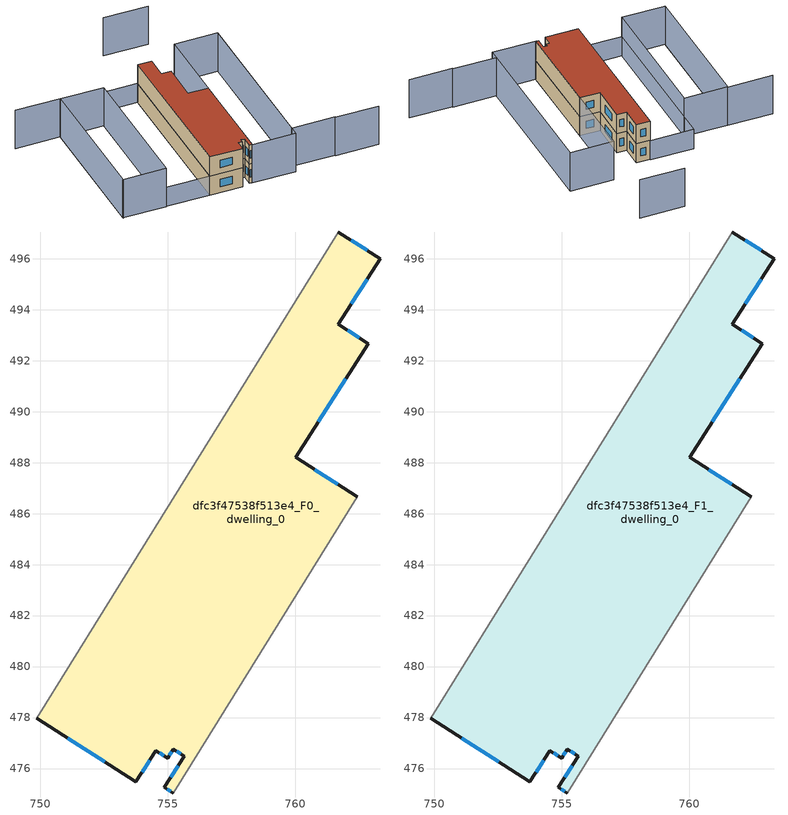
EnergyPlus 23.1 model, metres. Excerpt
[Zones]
dfc3f47538f513e4_F0_dwelling_0
 floor ground (EU_floor_Construction): 763.32,496 761.68,493.43 762.87,492.67 760.01,488.21 762.42,486.66 755.21,475.04 754.86,475.27 755.65,476.49 755.22,476.77 754.99,476.41 754.53,476.71 753.74,475.48 749.86,477.97 761.69,497.05 z0
 wall outside (EU_wall_Construction): 749.86,477.97 753.74,475.48 754.53,476.71 754.99,476.41 755.22,476.77 755.65,476.49 754.86,475.27 755.21,475.04 / 762.42,486.66 760.01,488.21 762.87,492.67 761.68,493.43 763.32,496 761.69,497.05 z0:3
 wall adiabatic (EU_wall_Construction): 755.21,475.04 762.42,486.66 / 761.69,497.05 749.86,477.97 z0:3
 window (EU_Window_Construction): 754.97,475.2 755.1,475.11 / 755.4,476.11 755.1,475.65 / 755.35,476.68 755.51,476.58 / 755.06,476.52 755.15,476.65 / 754.67,476.61 754.84,476.5 / 753.98,475.86 754.28,476.32 / 751.07,477.19 752.53,476.26 / 762.81,496.33 762.2,496.72 / 762.19,494.23 762.81,495.2 / 762.5,492.91 762.05,493.2 / 760.9,489.6 761.97,491.28 / 761.67,487.14 760.76,487.73 z0.93:2.07
dfc3f47538f513e4_F1_dwelling_0
 floor to dfc3f47538f513e4_F0_dwelling_0 (EU_floor_Construction): 763.32,496 761.68,493.43 762.87,492.67 760,488.21 762.42,486.66 755.21,475.04 754.86,475.27 755.65,476.49 755.22,476.77 754.99,476.41 754.52,476.71 753.74,475.48 749.86,477.97 761.69,497.05 z3
 wall outside (EU_wall_Construction): 749.86,477.97 753.74,475.48 754.53,476.71 754.99,476.41 755.22,476.77 755.65,476.49 754.86,475.27 755.21,475.04 / 762.42,486.66 760.01,488.21 762.87,492.67 761.68,493.43 763.32,496 761.69,497.05 z3:6
 wall adiabatic (EU_wall_Construction): 755.21,475.04 762.42,486.66 / 761.69,497.05 749.86,477.97 z3:6
 window (EU_Window_Construction): 754.97,475.2 755.1,475.11 / 755.4,476.11 755.1,475.65 / 755.35,476.68 755.51,476.58 / 755.06,476.52 755.15,476.65 / 754.67,476.61 754.84,476.5 / 753.98,475.86 754.28,476.32 / 751.07,477.19 752.53,476.26 / 762.81,496.33 762.2,496.72 / 762.19,494.23 762.81,495.2 / 762.5,492.91 762.05,493.2 / 760.9,489.6 761.97,491.28 / 761.67,487.14 760.76,487.73 z3.93:5.07
 roof outside (EU_roof_Construction): 755.65,476.49 754.86,475.27 755.21,475.04 762.42,486.66 760.01,488.21 762.87,492.67 761.68,493.43 763.32,496 761.69,497.05 749.86,477.97 753.74,475.48 754.53,476.71 754.99,476.41 755.22,476.77 z6
shading: 771.32,466.32 766.14,469.53 / 766.19,469.61 761.01,472.82 / 761.01,472.82 773.19,492.46 / 744.48,504.41 749.84,501.08 / 749.84,501.08 739.47,484.35 / 773.16,503.2 767.78,506.54 / 773.19,492.47 760.35,471.76 / 760.35,471.76 755.17,474.98 / 755.17,474.98 768.01,495.68 / 768.01,495.68 773.19,492.47 / 739.48,484.36 749.81,501.03 / 749.81,501.03 754.99,497.82 / 754.99,497.82 744.66,481.15 / 744.66,481.15 739.48,484.36 z0:6; 744.68,481.18 756.55,500.32 / 756.55,500.32 761.73,497.11 / 761.73,497.11 749.86,477.97 / 749.86,477.97 744.68,481.18 z0:3
[Building]
EU S2 Campaign: North Axis=0; Terrain=City; Solar Distribution=FullExterior
[Site:Location]
Montreal-Trudeau.Intl.AP: Latitude=45.4667; Longitude=-73.75; Time Zone=-5; Elevation=36
[SizingPeriod:WeatherFileDays]
AnnualSizingPeriod: Begin Month=1; Begin Day of Month=1; End Month=12; End Day of Month=31; Day of Week for Start Day=Monday; Use Weather File Daylight Saving Period=No; Use Weather File Rain and Snow Indicators=No
[MATERIAL]
EU_InternalMass_Material: Roughness=MediumRough; Thickness=0.1; Conductivity=1; Density=1800; Specific Heat=900; Thermal Absorptance=0.9; Solar Absorptance=0.7; Visible Absorptance=0.7
[MATERIAL:NOMASS] Roughness=MediumRough; Thermal Absorptance=0.9; Solar Absorptance=0.7; Visible Absorptance=0.7
Name | Thermal Resistance
EU_wall_NoMass; EU_floor_NoMass | 1.51479
EU_roof_NoMass | 2.84114
[WINDOWMATERIAL:SIMPLEGLAZINGSYSTEM]
EU_Window_SimpleGlazing: UFactor=3.53504; Solar Heat Gain Coefficient=0.8; Visible Transmittance=0.8
[CONSTRUCTION]
EU_wall_Construction: EU_wall_NoMass
EU_roof_Construction: EU_roof_NoMass
EU_floor_Construction: EU_floor_NoMass
EU_Window_Construction: EU_Window_SimpleGlazing
EU_InternalMass_Construction: EU_InternalMass_Material
[ZONE] Type=1; Multiplier=1; Ceiling Height=autocalculate; Volume=321.5; Floor Area=autocalculate; Part of Total Floor Area=Yes
dfc3f47538f513e4_F0_dwelling_0; dfc3f47538f513e4_F1_dwelling_0
[INTERNALMASS] Construction=EU_InternalMass_Construction; Surface Area=107.166
Name | Zone or ZoneList
dfc3f47538f513e4_F0_dwelling_0_EU_InternalMass | dfc3f47538f513e4_F0_dwelling_0
dfc3f47538f513e4_F1_dwelling_0_EU_InternalMass | dfc3f47538f513e4_F1_dwelling_0
[OTHEREQUIPMENT] Fuel Type=Electricity; Design Level Calculation Method=Watts/Area; Power per Zone Floor Area=1; Fraction Latent=0; Fraction Radiant=0; Fraction Lost=0; Carbon Dioxide Generation Rate=0; EndUse Subcategory=EU_Step8_InternalGains
Name | Zone or ZoneList or Space or SpaceList | Schedule
EU_Step8_InternalGain_dfc3f47538f513e4_F0_dwelling_0_f000 | dfc3f47538f513e4_F0_dwelling_0 | EU_Step8_GainSchedule_dfc3f47538f513e4_F0_dwelling_0_f000
EU_Step8_InternalGain_dfc3f47538f513e4_F1_dwelling_0_f000 | dfc3f47538f513e4_F1_dwelling_0 | EU_Step8_GainSchedule_dfc3f47538f513e4_F1_dwelling_0_f000
[ZONEVENTILATION:DESIGNFLOWRATE] Schedule=EU_AlwaysOn; Design Flow Rate Calculation Method=AirChanges/Hour; Air Changes per Hour=0.775154; Ventilation Type=Natural; Fan Pressure Rise=0; Fan Total Efficiency=1; Constant Term Coefficient=1; Temperature Term Coefficient=0; Velocity Term Coefficient=0; Velocity Squared Term Coefficient=0; Minimum Indoor Temperature=-100; Maximum Indoor Temperature=100; Delta Temperature=-100; Minimum Outdoor Temperature=-100; Maximum Outdoor Temperature=100; Maximum Wind Speed=40
Name | Zone or ZoneList or Space or SpaceList
EU_ConstantAir_dfc3f47538f513e4_F0_dwelling_0 | dfc3f47538f513e4_F0_dwelling_0
EU_ConstantAir_dfc3f47538f513e4_F1_dwelling_0 | dfc3f47538f513e4_F1_dwelling_0
[HVACTEMPLATE:THERMOSTAT] Constant Heating Setpoint=20; Constant Cooling Setpoint=50
EU_HeatOnly_dfc3f47538f513e4_F0_dwelling_0; EU_HeatOnly_dfc3f47538f513e4_F1_dwelling_0
[HVACTEMPLATE:ZONE:IDEALLOADSAIRSYSTEM] System Availability Schedule=EU_AlwaysOn; Maximum Heating Supply Air Temperature=50; Minimum Cooling Supply Air Temperature=13; Maximum Heating Supply Air Humidity Ratio=0.0156; Minimum Cooling Supply Air Humidity Ratio=0.0077; Heating Limit=NoLimit; Cooling Limit=NoLimit; Heating Availability Schedule=EU_AlwaysOn; Cooling Availability Schedule=EU_CoolingOff; Dehumidification Control Type=ConstantSensibleHeatRatio; Cooling Sensible Heat Ratio=0.7; Dehumidification Setpoint=60; Humidification Control Type=None; Humidification Setpoint=30; Outdoor Air Method=None; Outdoor Air Flow Rate per Person=0.00944; Outdoor Air Flow Rate per Zone Floor Area=0; Outdoor Air Flow Rate per Zone=0; Demand Controlled Ventilation Type=None; Outdoor Air Economizer Type=NoEconomizer; Heat Recovery Type=None; Sensible Heat Recovery Effectiveness=0.7; Latent Heat Recovery Effectiveness=0.65
Name | Template Thermostat
dfc3f47538f513e4_F0_dwelling_0 | EU_HeatOnly_dfc3f47538f513e4_F0_dwelling_0
dfc3f47538f513e4_F1_dwelling_0 | EU_HeatOnly_dfc3f47538f513e4_F1_dwelling_0
[SIZING:ZONE] Zone Cooling Design Supply Air Temperature Input Method=SupplyAirTemperature; Zone Cooling Design Supply Air Temperature=13; Zone Heating Design Supply Air Temperature Input Method=SupplyAirTemperature; Zone Heating Design Supply Air Temperature=50; Zone Cooling Design Supply Air Humidity Ratio=0.008; Zone Heating Design Supply Air Humidity Ratio=0.008; Cooling Design Air Flow Method=DesignDay; Cooling Design Air Flow Rate=0; Cooling Minimum Air Flow per Zone Floor Area=0.000762; Cooling Minimum Air Flow=0; Cooling Minimum Air Flow Fraction=0.2; Heating Design Air Flow Method=DesignDay; Heating Design Air Flow Rate=0; Heating Maximum Air Flow per Zone Floor Area=0.002032; Heating Maximum Air Flow=0.141576; Heating Maximum Air Flow Fraction=0.3; Account for Dedicated Outdoor Air System=No; Dedicated Outdoor Air System Control Strategy=NeutralSupplyAir; Dedicated Outdoor Air Low Setpoint Temperature for Design=autosize; Dedicated Outdoor Air High Setpoint Temperature for Design=autosize; Zone Load Sizing Method=Sensible Load Only No Latent Load; Zone Latent Cooling Design Supply Air Humidity Ratio Input Method=HumidityRatioDifference; Zone Cooling Design Supply Air Humidity Ratio Difference=0.005; Zone Latent Heating Design Supply Air Humidity Ratio Input Method=HumidityRatioDifference; Zone Humidification Design Supply Air Humidity Ratio Difference=0.005
dfc3f47538f513e4_F0_dwelling_0; dfc3f47538f513e4_F1_dwelling_0
[SCHEDULE:CONSTANT]
Name | Hourly Value
EU_AlwaysOn | 1
EU_CoolingOff | 0
[SCHEDULE:FILE] Column Number=1; Rows to Skip at Top=0; Number of Hours of Data=8760; Column Separator=Comma; Interpolate to Timestep=No; Minutes per Item=60; Adjust Schedule for Daylight Savings=Yes
Name | File
EU_Step8_GainSchedule_dfc3f47538f513e4_F0_dwelling_0_f000 | ../../schedules/dfc3f47538f513e4/dfc3f47538f513e4_F0_dwelling_0_f000_gain.csv
EU_Step8_GainSchedule_dfc3f47538f513e4_F1_dwelling_0_f000 | ../../schedules/dfc3f47538f513e4/dfc3f47538f513e4_F1_dwelling_0_f000_gain.csv
